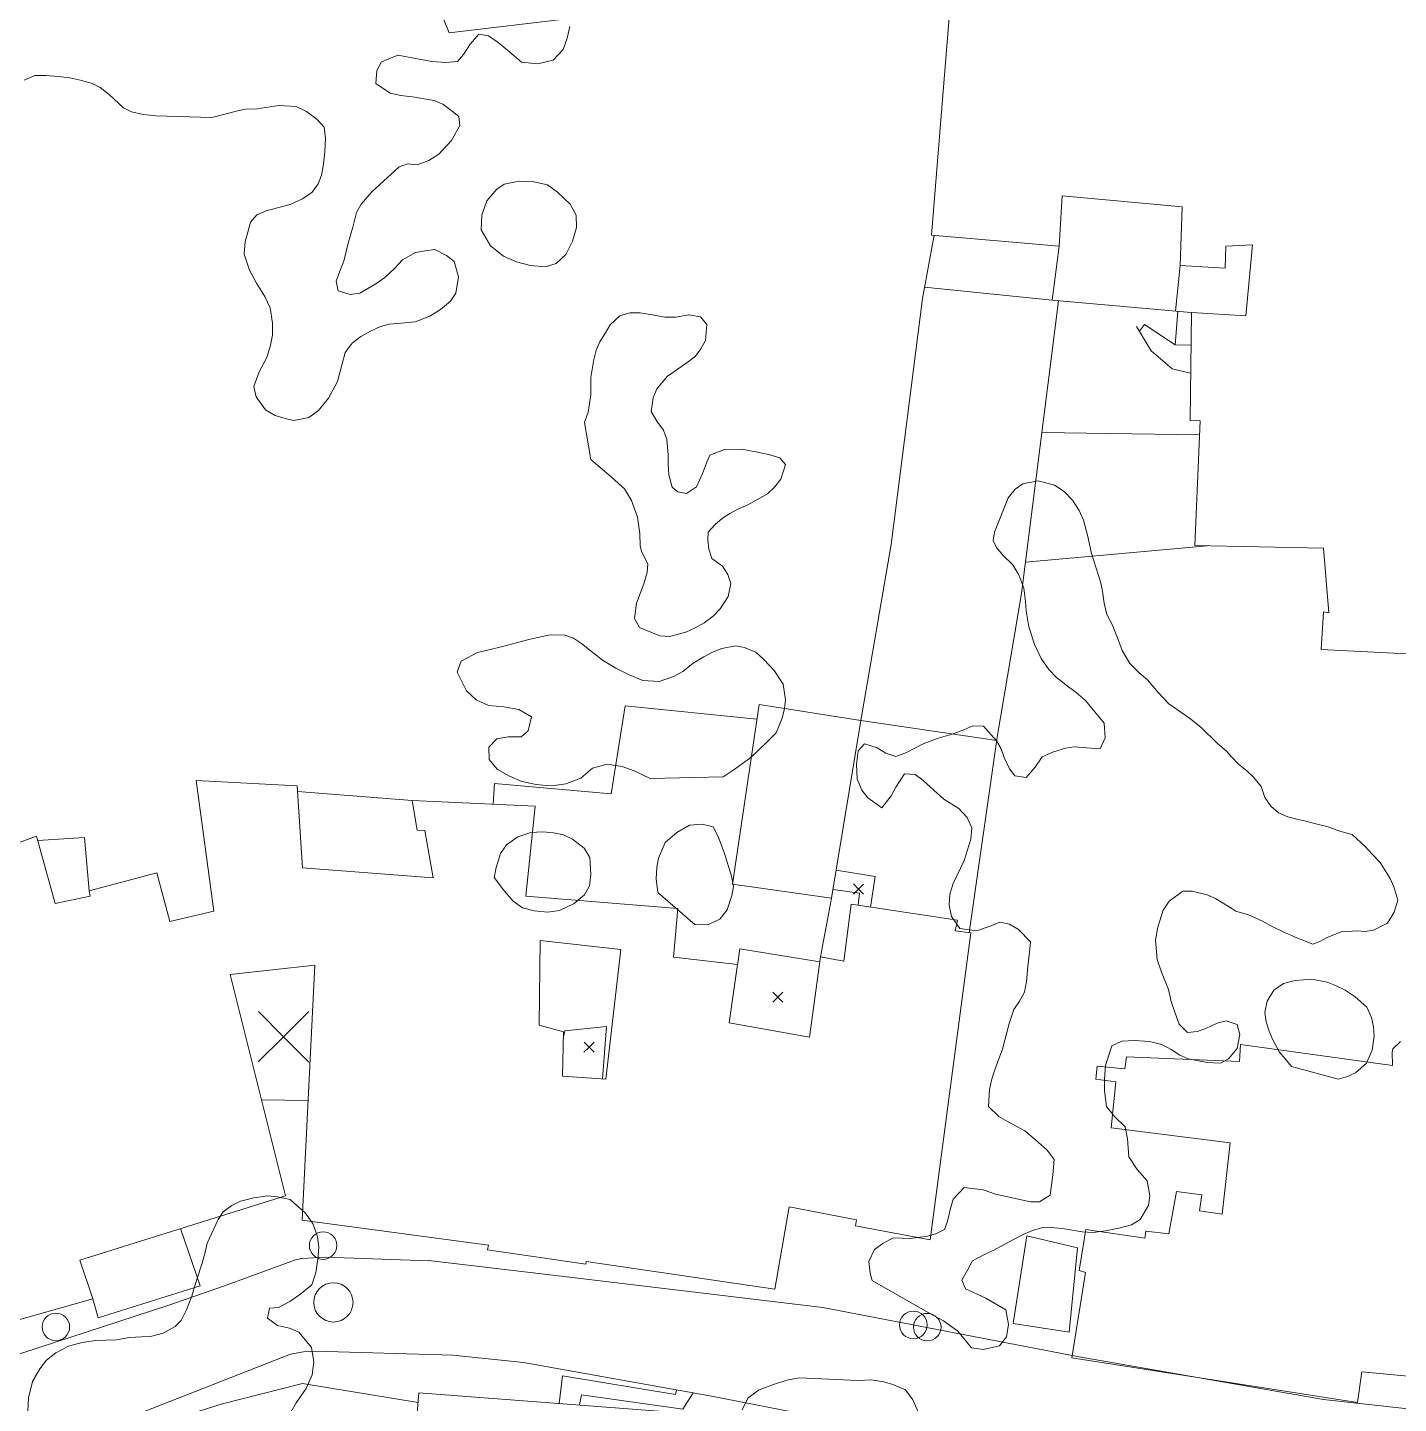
# Model space of a CAD drawing. Header units: metres. Extents: x 4652992 to 4879070, y 2074171 to 2309877.
# Drawn here: x 4654416.5 to 4654493.2, y 2308327.3 to 2308404.3 of the extents above; entities that cross this region are included whole.
import ezdxf

# ---------------------------------------------------------------- set-up
doc = ezdxf.new("R2010")
doc.units = ezdxf.units.M
doc.header["$MEASUREMENT"] = 0
doc.linetypes.add('DGN Style 2', pattern=[66.27138, 39.762828, -26.508552])
for name, color, linetype, lineweight in [('Level 18', 5, 'Continuous', 0), ('Level 30', 5, 'Continuous', 0), ('Level 35', 4, 'Continuous', 0), ('Level 37', 3, 'Continuous', 0), ('Level 38', 3, 'Continuous', 0), ('Level 39', 9, 'Continuous', 0), ('Level 40', 1, 'Continuous', 0), ('Level 45', 9, 'Continuous', 0), ('Level 54', 30, 'DGN Style 2', 0), ('Level 61', 4, 'Continuous', 0), ('Level 62', 4, 'Continuous', 0), ('Level 63', 3, 'Continuous', 0)]:
    doc.layers.add(name, color=color, linetype=linetype, lineweight=lineweight)

# ---------------------------------------------------------------- blocks, each defined once
blk = doc.blocks.new('POSTE_1')
at = {"layer": 'Level 61'}
blk.add_circle((-4.7e-05, -1.9e-05, -2.4e-05), 0.770001, dxfattribs=at)
blk = doc.blocks.new('AL_1')
at = {"layer": 'Level 45'}
blk.add_circle((2.1e-05, 1.3e-05, 3e-05), 1.100002, dxfattribs=at)
blk = doc.blocks.new('COTA_10')
at = {"layer": 'Level 39'}
for p, q in [((-1.408444, 1.419518, 3.9e-05), (1.3e-05, -4e-06, 3.9e-05)), ((1.419535, 1.408453, 3.9e-05), (1.3e-05, -4e-06, 3.9e-05)), ((1.3e-05, -4e-06, 3.9e-05), (-1.419509, -1.408461, 3.9e-05)), ((1.3e-05, -4e-06, 3.9e-05), (1.40847, -1.419526, 3.9e-05))]:
    blk.add_line(p, q, dxfattribs=at)
blk = doc.blocks.new('COTA_4')
at = {"layer": 'Level 63', "ltscale": 0.2}
for p, q in [((-1.408652, 1.419322, -6.5e-05), (-0.000195, -0.0002, -6.5e-05)), ((1.419327, 1.408257, -6.5e-05), (-0.000195, -0.0002, -6.5e-05)), ((-0.000195, -0.0002, -6.5e-05), (-1.419717, -1.408657, -6.5e-05)), ((-0.000195, -0.0002, -6.5e-05), (1.408262, -1.419722, -6.5e-05))]:
    blk.add_line(p, q, dxfattribs=at)
blk = doc.blocks.new('COTA_9')
at = {"layer": 'Level 63', "ltscale": 0.2}
for p, q in [((-0.00013, 0.00011, 0.000195), (-1.419652, -1.408347, 0.000195)), ((-1.408587, 1.419632, 0.000195), (-0.00013, 0.00011, 0.000195)), ((1.419392, 1.408567, 0.000195), (-0.00013, 0.00011, 0.000195)), ((-0.00013, 0.00011, 0.000195), (1.408327, -1.419412, 0.000195))]:
    blk.add_line(p, q, dxfattribs=at)
blk = doc.blocks.new('COTA_11')
at = {"layer": 'Level 63', "ltscale": 0.2}
for p, q in [((-1.408272, 1.419372, 0.00024), (0.000185, -0.00015, 0.00024)), ((1.419707, 1.408307, 0.00024), (0.000185, -0.00015, 0.00024)), ((0.000185, -0.00015, 0.00024), (-1.419337, -1.408607, 0.00024)), ((0.000185, -0.00015, 0.00024), (1.408642, -1.419672, 0.00024))]:
    blk.add_line(p, q, dxfattribs=at)

msp = doc.modelspace()

# ---------------------------------------------------------------- linework, layer by layer
at = {"layer": 'Level 18', "color": 30}
for points in [[(4654438.935502, 2308335.321502, 1338.295806), (4654445.561762, 2308334.543888, 1339.118796), (4654461.002048, 2308332.693297, 1340.315642), (4654475.330747, 2308329.931302, 1341.175642), (4654489.005995, 2308327.54099, 1341.915642), (4654496.771142, 2308326.700322, 1342.495642), (4654502.102105, 2308326.516146, 1342.955642), (4654503.891824, 2308326.850697, 1343.235642), (4654506.2825, 2308327.942988, 1343.755642), (4654507.317644, 2308328.903663, 1343.955642), (4654507.712504, 2308329.285796, 1344.135642), (4654508.235772, 2308330.261938, 1344.195642), (4654508.388737, 2308330.897329, 1344.315642), (4654508.434962, 2308331.400062, 1344.395642), (4654508.450368, 2308332.049121, 1344.435642), (4654508.405099, 2308332.850846, 1344.535642), (4654505.964445, 2308340.118457, 1346.116663), (4654502.177823, 2308347.855563, 1347.293845), (4654498.106123, 2308358.157361, 1348.349607), (4654496.64682, 2308364.276012, 1348.806929), (4654496.08148, 2308367.650608, 1349.353385)], [(4654438.955091, 2308335.319203, 1338.298239), (4654433.167275, 2308335.522995, 1337.625222), (4654431.837716, 2308335.432864, 1337.625222), (4654431.480622, 2308335.368995, 1337.605222), (4654427.524074, 2308333.916301, 1337.050047)], [(4654357.091501, 2308331.282649, 1339.535643), (4654368.989368, 2308330.634115, 1336.750198), (4654379.507981, 2308330.141821, 1334.805313), (4654390.231226, 2308329.045995, 1333.885313), (4654397.310661, 2308328.211099, 1333.945313), (4654403.003856, 2308327.560427, 1334.128292), (4654405.083304, 2308327.429654, 1334.208292), (4654407.66644, 2308327.751102, 1334.308292), (4654413.47936, 2308329.263672, 1335.068284), (4654424.339757, 2308332.815538, 1336.587514), (4654427.524074, 2308333.916301, 1337.050047)], [(4654466.116481, 2308325.523848, 1340.616035), (4654454.67101, 2308327.751926, 1339.956035), (4654444.240664, 2308329.617602, 1339.056035), (4654440.288147, 2308330.035222, 1338.586035), (4654432.585203, 2308330.257475, 1337.716035), (4654431.937198, 2308330.225944, 1337.676035), (4654431.209538, 2308330.080426, 1337.546035), (4654417.267125, 2308324.629242, 1335.196035)]]:
    msp.add_polyline3d(points, dxfattribs=at)
at = {"layer": 'Level 30', "color": 1}
for points in [[(4654494.410291, 2308369.235392, 1351.010011), (4654488.881781, 2308369.521794, 1351.080011), (4654489.010135, 2308371.629543, 1351.230011), (4654489.307571, 2308371.581445, 1351.260011), (4654489.000699, 2308375.20043, 1355.480011), (4654481.814373, 2308375.339809, 1354.700011), (4654482.106868, 2308382.322597, 1355.520011), (4654481.541437, 2308382.343132, 1355.540011), (4654481.616105, 2308388.378084, 1355.450011), (4654484.666351, 2308388.204645, 1355.120011), (4654485.044891, 2308392.17059, 1353.500011), (4654483.542295, 2308392.098336, 1351.990011), (4654483.505966, 2308390.857374, 1351.930011), (4654480.997457, 2308391.007628, 1351.940011), (4654481.094343, 2308394.293735, 1354.640011), (4654474.385025, 2308394.917074, 1354.560011), (4654474.215251, 2308392.101313, 1351.820011), (4654467.072879, 2308392.716919, 1350.000011), (4654468.572251, 2308411.119836, 1353.440011)], [(4654412.429731, 2308357.39345, 1338.480011), (4654416.99498, 2308359.083182, 1339.140011), (4654418.042669, 2308355.307076, 1339.390011), (4654419.991819, 2308355.717336, 1339.360011), (4654419.940072, 2308356.016035, 1338.760011), (4654423.723256, 2308357.024298, 1338.820011), (4654424.462593, 2308354.301222, 1342.450011), (4654426.918226, 2308354.883841, 1341.600011), (4654425.924377, 2308362.186545, 1341.230011), (4654431.584862, 2308361.886304, 1341.070011), (4654431.87086, 2308357.307764, 1341.350011), (4654439.185661, 2308356.749469, 1341.610011), (4654438.725102, 2308359.390006, 1338.620011), (4654438.301519, 2308359.417765, 1338.650011), (4654438.009783, 2308361.081563, 1338.660011), (4654444.905996, 2308360.752138, 1339.160011), (4654444.371765, 2308355.710186, 1339.320011), (4654452.886205, 2308355.029287, 1340.060011), (4654452.633569, 2308352.306949, 1340.030011), (4654456.221092, 2308351.887126, 1339.920011), (4654455.74771, 2308348.620705, 1341.870011), (4654460.253285, 2308347.827048, 1341.920011), (4654460.870917, 2308352.322526, 1341.840011), (4654462.161368, 2308352.079547, 1341.750011), (4654462.572057, 2308355.273748, 1341.100011), (4654468.521701, 2308354.367779, 1341.280011), (4654468.402206, 2308353.786639, 1341.380011), (4654469.28114, 2308353.662167, 1341.360011), (4654466.993868, 2308336.48113, 1341.740011), (4654462.829763, 2308337.264468, 1341.840011), (4654462.87315, 2308337.605169, 1341.840011), (4654459.103724, 2308338.335784, 1342.210011), (4654458.311708, 2308333.721826, 1342.100011), (4654447.755124, 2308335.279688, 1343.540011), (4654447.737499, 2308335.127913, 1343.520011), (4654442.232486, 2308335.923894, 1343.480011), (4654442.291083, 2308336.191381, 1343.520011), (4654431.854495, 2308337.58379, 1343.420011), (4654432.565621, 2308351.849265, 1341.270011), (4654427.834917, 2308351.329956, 1341.640011), (4654430.935773, 2308338.953081, 1341.630011), (4654419.4294, 2308335.355078, 1341.450011), (4654420.139217, 2308333.174809, 1338.230011), (4654411.287782, 2308330.676959, 1338.010011)], [(4654445.177724, 2308353.230618, 1339.480011), (4654449.683506, 2308352.738395, 1339.540011), (4654448.858701, 2308345.477402, 1339.700011), (4654446.430675, 2308345.636439, 1339.710011), (4654446.483858, 2308348.135023, 1339.620011), (4654445.113861, 2308348.49638, 1339.650011), (4654445.177724, 2308353.230618, 1339.480011)], [(4654498.688731, 2308328.383947, 1345.130011), (4654491.149046, 2308329.092573, 1346.430011), (4654490.92057, 2308327.383678, 1346.420011), (4654474.921506, 2308329.875167, 1343.120011), (4654475.698463, 2308334.650941, 1343.330011), (4654475.331716, 2308334.775152, 1343.270011), (4654475.703656, 2308337.054787, 1343.230011), (4654479.017421, 2308336.581597, 1343.370011), (4654479.073676, 2308336.970464, 1343.360011), (4654480.357212, 2308336.828651, 1343.340011), (4654480.780141, 2308339.197652, 1342.950011), (4654482.204782, 2308338.99501, 1343.100011), (4654482.061789, 2308338.115844, 1343.390011), (4654483.335426, 2308337.929886, 1343.490011), (4654483.787273, 2308341.911456, 1343.400011), (4654477.120223, 2308342.750613, 1342.500011), (4654477.38005, 2308345.323866, 1342.360011), (4654476.270538, 2308345.482642, 1342.180011), (4654476.338657, 2308346.200438, 1342.150011), (4654477.893875, 2308346.062536, 1342.330011), (4654477.987371, 2308346.72098, 1342.350011), (4654484.305432, 2308346.46475, 1345.980011), (4654484.365617, 2308347.423186, 1345.970011), (4654492.866716, 2308346.240399, 1350.000011), (4654492.847862, 2308346.984392, 1350.010011), (4654492.89076, 2308347.175685, 1350.020011), (4654493.321304, 2308347.577484, 1349.940011)], [(4654438.389827, 2308327.929421, 1343.330306), (4654456.933635, 2308326.514246, 1343.270306), (4654456.077275, 2308311.297152, 1343.280306), (4654448.916576, 2308311.699058, 1343.340306), (4654449.225242, 2308316.32652, 1343.460306), (4654444.393071, 2308316.704629, 1343.470306), (4654444.364597, 2308315.838453, 1343.370306), (4654437.432119, 2308316.431162, 1343.320306), (4654438.389827, 2308327.929421, 1343.330306)]]:
    msp.add_polyline3d(points, dxfattribs=at)
for points in [[(4654461.488091, 2308355.59786, 1341.490011), (4654455.933421, 2308356.398942, 1340.900011), (4654457.426663, 2308366.443077, 1340.950011), (4654463.117113, 2308365.550861, 1341.600011)], [(4654474.782594, 2308331.312782, 1343.197013), (4654471.648524, 2308331.808869, 1342.637013), (4654472.415878, 2308336.718274, 1342.487013), (4654475.246994, 2308336.046878, 1343.277013)]]:
    msp.add_3dface(points, dxfattribs=at)
at = {"layer": 'Level 35'}
for p, q in [((4654480.997457, 2308391.007629, 1351.850011), (4654480.734608, 2308388.46165, 1351.950011)), ((4654480.858107, 2308388.450761, 1350.330011), (4654480.715329, 2308386.548278, 1350.275011)), ((4654438.009782, 2308361.081562, 1338.660011), (4654431.604512, 2308361.571724, 1338.870011)), ((4654460.870918, 2308352.322526, 1341.840011), (4654461.488091, 2308355.59786, 1341.490011)), ((4654429.589748, 2308344.325659, 1341.09001), (4654432.188676, 2308344.287579, 1340.82001))]:
    msp.add_line(p, q, dxfattribs=at)
at = {"layer": 'Level 35', "extrusion": (0.0212982508897983, 0.0713229557883201, 0.997225862323402), "elevation": 265121.577256, "flags": 128}
msp.add_lwpolyline([(-3799366.990983, -3533741.241002), (-3799367.489071, -3533738.218233), (-3799375.32959, -3533739.830377)], dxfattribs=at)
at = {"layer": 'Level 35', "extrusion": (0.1895310426666542, 0.0554067574993521, 0.98031019330062), "elevation": 1011367.986338, "flags": 128}
msp.add_lwpolyline([(909629.353604, -5014164.287581), (909632.292731, -5014164.895288), (909632.861018, -5014162.278237)], dxfattribs=at)
at = {"layer": 'Level 35'}
msp.add_polyline3d([(4654481.574256, 2308384.995666, 1351.035011), (4654480.543126, 2308385.234766, 1350.975011), (4654479.363279, 2308386.239556, 1350.905011), (4654478.55185, 2308387.60386, 1350.750011)], dxfattribs=at)
at = {"layer": 'Level 37'}
for p, q in [((4654473.830003, 2308389.070441, 1348.240011), (4654466.683727, 2308389.791998, 1348.042565)), ((4654482.074112, 2308381.54059, 1348.514762), (4654473.249651, 2308381.665516, 1345.529126)), ((4654482.507375, 2308375.326368, 1347.775858), (4654472.328394, 2308374.412375, 1343.174761)), ((4654470.73012, 2308364.429579, 1341.457013), (4654463.117113, 2308365.550861, 1341.077013))]:
    msp.add_line(p, q, dxfattribs=at)
for points in [[(4654434.215507, 2308422.493249, 1344.555858), (4654433.552558, 2308422.307826, 1344.155858), (4654437.944645, 2308409.347802, 1345.275858), (4654440.077431, 2308404.033663, 1345.495858), (4654447.00372, 2308404.859286, 1345.851186)], [(4654463.117113, 2308365.550861, 1341.600011), (4654464.822015, 2308375.40546, 1343.000011), (4654466.568804, 2308389.164283, 1348.000011), (4654467.216954, 2308392.704501, 1348.240011)], [(4654474.1862, 2308389.039035, 1347.922565), (4654472.104495, 2308372.649598, 1342.602565), (4654470.756523, 2308364.61345, 1341.482565), (4654469.185944, 2308353.675648, 1339.962565)], [(4654442.545852, 2308360.86488, 1337.777013), (4654442.61328, 2308362.02, 1337.807013), (4654449.15879, 2308361.437474, 1337.867013), (4654449.926162, 2308366.365232, 1338.067013), (4654457.303842, 2308365.616932, 1338.955858)], [(4654438.344926, 2308327.390331, 1341.705477), (4654431.884416, 2308328.452764, 1341.525477), (4654427.327845, 2308327.281431, 1339.545477), (4654419.892929, 2308324.923293, 1337.365477), (4654411.074106, 2308321.587953, 1336.005477), (4654408.468633, 2308321.071795, 1335.745477), (4654402.350211, 2308320.371786, 1335.605477), (4654400.768866, 2308319.839592, 1335.865477), (4654399.492063, 2308318.994662, 1335.805477), (4654398.940171, 2308318.259271, 1335.745477), (4654398.417073, 2308317.161207, 1335.685477), (4654397.685367, 2308315.471859, 1335.585477), (4654397.277299, 2308313.837776, 1335.565477), (4654397.084663, 2308312.685011, 1335.625477), (4654397.078541, 2308311.601139, 1335.665477), (4654397.560903, 2308309.064778, 1335.705477), (4654402.168341, 2308295.327438, 1335.785477), (4654402.665164, 2308294.325314, 1335.735583)]]:
    msp.add_polyline3d(points, dxfattribs=at)
at = {"layer": 'Level 38'}
msp.add_polyline3d([(4654420.139217, 2308333.174809, 1336.972927), (4654420.448392, 2308332.116823, 1337.092927), (4654426.161653, 2308333.90344, 1337.502927), (4654425.050326, 2308337.112722, 1337.422927)], dxfattribs=at)
at = {"layer": 'Level 40', "color": 3}
for points in [[(4654446.832139, 2308404.390821, 1349.510038), (4654446.692782, 2308403.744601, 1349.430038), (4654446.458225, 2308403.102694, 1349.330038), (4654445.91407, 2308402.511061, 1349.190038), (4654445.050109, 2308402.293844, 1348.990038), (4654444.126678, 2308402.395229, 1348.730038), (4654443.465881, 2308402.971527, 1348.450038), (4654442.825758, 2308403.495101, 1348.250038), (4654442.281602, 2308403.86932, 1348.050038), (4654441.742296, 2308403.968842, 1347.870038), (4654441.266033, 2308403.39485, 1347.850038), (4654440.884972, 2308402.816545, 1347.790038), (4654440.547045, 2308402.438261, 1347.610038), (4654439.906667, 2308402.366281, 1347.590038), (4654439.117744, 2308402.422732, 1347.630038), (4654437.208861, 2308402.783676, 1347.810038), (4654436.296406, 2308402.415879, 1347.790038), (4654436.030454, 2308401.92558, 1347.770038), (4654435.985023, 2308401.194833, 1347.630038), (4654436.781604, 2308400.653815, 1347.450038), (4654437.378848, 2308400.525775, 1347.430038), (4654438.161135, 2308400.438551, 1347.290038), (4654438.685127, 2308400.342313, 1347.250038), (4654439.239747, 2308400.239508, 1347.250038), (4654439.740513, 2308400.035566, 1347.210038), (4654440.184107, 2308399.715101, 1347.210038), (4654440.633061, 2308399.345194, 1347.210038), (4654440.68666, 2308398.850777, 1347.150038), (4654440.218565, 2308398.017473, 1347.130038), (4654439.508764, 2308397.252085, 1347.010038), (4654438.949806, 2308396.888992, 1346.970038), (4654438.288244, 2308396.644481, 1346.790038), (4654437.754298, 2308396.694561, 1346.710038), (4654437.287733, 2308396.537025, 1346.530038), (4654435.750215, 2308395.128114, 1346.530038), (4654435.155524, 2308394.450731, 1346.530038), (4654434.908205, 2308393.972534, 1346.330038), (4654434.686409, 2308393.166915, 1345.990038), (4654434.426072, 2308392.256876, 1345.770038), (4654434.195088, 2308391.260057, 1345.470038), (4654433.961806, 2308390.698363, 1345.430038), (4654433.76247, 2308390.145489, 1345.230038), (4654433.867371, 2308389.591782, 1345.030038), (4654434.543227, 2308389.382498, 1344.850038), (4654435.091721, 2308389.474177, 1344.830038), (4654435.988096, 2308389.990298, 1344.790038), (4654436.482481, 2308390.351138, 1344.790038), (4654437.022042, 2308390.84717, 1344.810038), (4654437.478397, 2308391.328845, 1344.830038), (4654438.207084, 2308391.736038, 1344.890038), (4654438.740265, 2308391.831, 1344.970038), (4654439.285441, 2308391.907292, 1344.990038), (4654439.934752, 2308391.574919, 1345.270038), (4654440.359714, 2308391.242351, 1345.270038), (4654440.60729, 2308390.384398, 1345.270038), (4654440.45747, 2308389.466764, 1345.250038), (4654440.167526, 2308389.013802, 1345.190038), (4654439.603974, 2308388.555109, 1345.130038), (4654438.995756, 2308388.186479, 1345.010038), (4654438.188456, 2308387.860529, 1344.830038), (4654437.418931, 2308387.784041, 1344.630038), (4654436.735929, 2308387.737296, 1344.530038), (4654436.242055, 2308387.601713, 1344.430038), (4654435.68769, 2308387.33422, 1344.430038), (4654435.142004, 2308387.032671, 1344.430038), (4654434.662933, 2308386.668549, 1344.410038), (4654434.261198, 2308386.142969, 1344.270038), (4654433.829602, 2308384.513062, 1344.070038), (4654433.326284, 2308383.590724, 1344.030038), (4654432.777535, 2308382.903492, 1343.990038), (4654432.227255, 2308382.506343, 1343.990038), (4654431.394197, 2308382.33113, 1343.930038), (4654430.907427, 2308382.450372, 1343.890038), (4654430.352923, 2308382.615091, 1343.870038), (4654429.816139, 2308382.931257, 1343.870038), (4654429.278192, 2308383.666773, 1343.870038), (4654429.154591, 2308384.236389, 1344.010038), (4654429.462281, 2308385.07112, 1344.310038), (4654429.885508, 2308385.86571, 1344.350038), (4654430.097976, 2308386.549986, 1344.350038), (4654430.192036, 2308387.11979, 1344.370038), (4654430.198435, 2308387.785885, 1344.410038), (4654430.062467, 2308388.65306, 1344.310038), (4654429.778781, 2308389.272309, 1344.190038), (4654429.306745, 2308390.024825, 1344.110038), (4654428.920549, 2308390.743529, 1344.110038), (4654428.621238, 2308391.645508, 1344.150038), (4654428.670363, 2308392.364588, 1344.230038), (4654428.81405, 2308392.877252, 1344.230038), (4654428.967508, 2308393.434401, 1344.270038), (4654429.320907, 2308393.84029, 1344.350038), (4654429.852886, 2308394.068428, 1344.430038), (4654431.192466, 2308394.43493, 1344.730038), (4654431.884143, 2308394.753218, 1344.890038), (4654432.415735, 2308395.121139, 1345.010038), (4654432.749206, 2308395.577841, 1345.070038), (4654432.934184, 2308396.066184, 1345.150038), (4654433.052864, 2308396.67731, 1345.190038), (4654433.131688, 2308397.390062, 1345.210038), (4654433.16922, 2308398.127134, 1345.230038), (4654433.091602, 2308398.764564, 1345.270038), (4654432.702923, 2308399.188873, 1345.270038), (4654432.09984, 2308399.627822, 1345.270038), (4654431.526844, 2308399.92066, 1345.250038), (4654430.558769, 2308399.971712, 1345.170038), (4654429.335773, 2308399.782158, 1344.970038), (4654428.694383, 2308399.7636, 1344.890038), (4654428.17361, 2308399.657253, 1344.790038), (4654427.690871, 2308399.511757, 1344.690038), (4654426.804331, 2308399.297079, 1344.590038), (4654423.669418, 2308399.390733, 1344.250038), (4654422.970065, 2308399.462138, 1344.090038), (4654422.301846, 2308399.60452, 1343.850038), (4654421.870829, 2308399.836061, 1343.730038), (4654421.082266, 2308400.562888, 1343.710038), (4654420.565022, 2308400.968024, 1343.690038), (4654420.104306, 2308401.205892, 1343.390038), (4654419.531696, 2308401.358947, 1343.150038), (4654418.851885, 2308401.519322, 1342.950038), (4654418.200337, 2308401.596062, 1342.850038), (4654417.542276, 2308401.643147, 1342.770038), (4654416.907399, 2308401.654246, 1342.710038), (4654416.306253, 2308401.394279, 1342.550038)], [(4654441.879823, 2308393.011991, 1346.32834), (4654441.919358, 2308393.823728, 1346.22834), (4654442.190556, 2308394.632498, 1346.16834), (4654442.752852, 2308395.286358, 1346.08834), (4654443.171271, 2308395.568547, 1346.06834), (4654443.997368, 2308395.732869, 1346.04834), (4654444.82549, 2308395.695587, 1346.04834), (4654445.594706, 2308395.53159, 1346.04834), (4654446.154096, 2308395.118306, 1346.08834), (4654446.856921, 2308394.44232, 1346.14834), (4654447.201466, 2308393.827244, 1346.16834), (4654447.206044, 2308393.145375, 1346.16834), (4654446.988998, 2308392.371484, 1346.18834), (4654446.609233, 2308391.632284, 1346.18834), (4654446.064724, 2308391.129381, 1346.18834), (4654445.467032, 2308390.947312, 1346.20834), (4654444.630633, 2308391.017309, 1346.20834), (4654443.85314, 2308391.21402, 1346.22834), (4654443.134554, 2308391.537446, 1346.22834), (4654442.394131, 2308392.113124, 1346.20834), (4654441.879823, 2308393.011991, 1346.32834)], [(4654447.650614, 2308382.23369, 1343.62834), (4654447.854893, 2308382.809131, 1343.80834), (4654448.004228, 2308383.767682, 1343.94834), (4654448.02043, 2308384.754616, 1344.08834), (4654448.179539, 2308385.757507, 1344.22834), (4654448.308358, 2308386.271662, 1344.26834), (4654448.519417, 2308386.737334, 1344.36834), (4654448.832263, 2308387.243203, 1344.48834), (4654449.102492, 2308387.696259, 1344.50834), (4654449.628951, 2308388.187537, 1344.58834), (4654450.1938, 2308388.361132, 1344.90834), (4654450.781982, 2308388.35953, 1345.12834), (4654451.560972, 2308388.239874, 1345.36834), (4654452.155934, 2308388.128503, 1345.68834), (4654452.744116, 2308388.126901, 1345.74834), (4654453.501269, 2308388.259497, 1345.82834), (4654454.155402, 2308388.135511, 1345.80834), (4654454.494664, 2308387.707259, 1345.62834), (4654454.424047, 2308386.824775, 1345.52834), (4654454.165352, 2308386.353785, 1345.50834), (4654453.872053, 2308385.936597, 1345.40834), (4654453.407759, 2308385.586814, 1345.30834), (4654452.712066, 2308385.100668, 1344.96834), (4654452.293646, 2308384.81848, 1344.86834), (4654451.703526, 2308384.108653, 1344.68834), (4654451.500744, 2308383.610267, 1344.54834), (4654451.393762, 2308382.84386, 1344.18834), (4654451.70696, 2308382.297366, 1343.92834), (4654452.077568, 2308381.800532, 1343.88834), (4654452.272425, 2308381.279269, 1343.62834), (4654452.333181, 2308380.430676, 1343.36834), (4654452.337495, 2308379.888137, 1343.36834), (4654452.376414, 2308379.291796, 1343.36834), (4654452.568277, 2308378.616423, 1343.56834), (4654452.880948, 2308378.348589, 1343.86834), (4654453.372362, 2308378.259294, 1344.08834), (4654453.931927, 2308378.619714, 1344.30834), (4654454.252522, 2308379.371529, 1344.34834), (4654454.499418, 2308379.999783, 1344.48834), (4654454.679395, 2308380.394707, 1344.74834), (4654455.493693, 2308380.716293, 1345.18834), (4654456.456445, 2308380.727682, 1345.36834), (4654457.335725, 2308380.571169, 1345.30834), (4654457.957015, 2308380.438709, 1345.30834), (4654458.580066, 2308380.243976, 1345.16834), (4654458.902774, 2308379.881153, 1344.92834), (4654458.64311, 2308379.054448, 1344.70834), (4654458.280868, 2308378.605534, 1344.66834), (4654457.890536, 2308378.239983, 1344.50834), (4654457.340744, 2308377.923904, 1344.38834), (4654456.79421, 2308377.622604, 1344.22834), (4654456.278758, 2308377.392053, 1343.78834), (4654455.786375, 2308377.125633, 1343.36834), (4654455.374471, 2308376.873005, 1343.10834), (4654454.969347, 2308376.510607, 1342.94834), (4654454.580777, 2308376.082781, 1342.94834), (4654454.563519, 2308375.653166, 1342.18834), (4654454.618727, 2308375.130726, 1341.78834), (4654454.783999, 2308374.615771, 1341.54834), (4654455.387767, 2308374.193026, 1341.38834), (4654455.684412, 2308373.711961, 1341.38834), (4654455.852942, 2308373.211785, 1341.36834), (4654455.693305, 2308372.487553, 1341.34834), (4654455.246092, 2308371.793683, 1341.28834), (4654454.86078, 2308371.380637, 1341.06834), (4654454.363642, 2308371.022383, 1340.96834), (4654453.817108, 2308370.721083, 1340.84834), (4654453.331241, 2308370.484224, 1340.70834), (4654452.411634, 2308370.24699, 1340.54834), (4654451.877603, 2308370.283471, 1340.54834), (4654450.72827, 2308370.760631, 1340.60834), (4654450.464468, 2308371.250169, 1340.74834), (4654450.561413, 2308372.111565, 1340.90834), (4654450.971732, 2308373.200172, 1341.04834), (4654451.170992, 2308373.823107, 1341.10834), (4654451.204539, 2308374.326624, 1341.28834), (4654450.86651, 2308374.97126, 1341.52834), (4654450.772208, 2308375.316337, 1342.06834), (4654450.756094, 2308376.01614, 1342.26834), (4654450.63115, 2308376.924843, 1342.26834), (4654450.281058, 2308377.866073, 1342.32834), (4654449.898651, 2308378.52017, 1342.42834), (4654449.174518, 2308379.16975, 1342.60834), (4654448.782866, 2308379.500848, 1342.72834), (4654448.406006, 2308379.828791, 1342.80834), (4654448.014354, 2308380.159889, 1342.96834), (4654447.650614, 2308382.23369, 1343.62834)], [(4654463.758596, 2308334.201461, 1344.070038), (4654463.650255, 2308334.628503, 1343.830038), (4654463.576123, 2308335.281329, 1343.810038), (4654463.893608, 2308335.944034, 1343.850038), (4654464.357222, 2308336.280418, 1343.850038), (4654464.924991, 2308336.594636, 1343.850038), (4654465.883501, 2308336.561548, 1343.850038), (4654466.848252, 2308336.698047, 1343.910038), (4654467.36187, 2308336.837336, 1343.910038), (4654467.802576, 2308337.069832, 1343.970038), (4654467.966817, 2308337.532085, 1343.610038), (4654468.138782, 2308338.241298, 1343.390038), (4654468.286355, 2308338.76925, 1343.130038), (4654468.896363, 2308339.416309, 1343.030038), (4654469.972423, 2308339.280513, 1342.990038), (4654470.652111, 2308339.042625, 1343.010038), (4654472.612896, 2308338.609766, 1343.030038), (4654473.126818, 2308338.60915, 1343.030038), (4654473.722557, 2308338.979565, 1343.050038), (4654473.867122, 2308340.129668, 1343.090038), (4654473.931355, 2308340.986113, 1343.170038), (4654473.546853, 2308341.503006, 1342.930038), (4654472.86804, 2308342.098077, 1342.730038), (4654472.291897, 2308342.593606, 1342.670038), (4654471.372048, 2308343.084599, 1342.670038), (4654470.845909, 2308343.383033, 1342.630038), (4654470.267978, 2308343.941094, 1342.610038), (4654470.322088, 2308344.89292, 1342.490038), (4654470.439903, 2308345.427206, 1342.490038), (4654470.574385, 2308345.895792, 1342.610038), (4654470.794566, 2308346.470442, 1342.650038), (4654471.040927, 2308347.163821, 1342.650038), (4654471.417888, 2308348.590755, 1342.770038), (4654471.683885, 2308349.373182, 1342.810038), (4654472.003464, 2308349.83345, 1342.790038), (4654472.273343, 2308350.350908, 1342.790038), (4654472.389369, 2308350.947725, 1342.690038), (4654472.465209, 2308351.786162, 1342.670038), (4654472.564262, 2308352.588583, 1342.610038), (4654472.610953, 2308353.153543, 1342.510038), (4654471.940168, 2308353.855669, 1342.490038), (4654471.443788, 2308354.147769, 1342.490038), (4654470.893257, 2308354.264941, 1342.430038), (4654470.411186, 2308354.056786, 1342.410038), (4654469.587198, 2308353.781564, 1342.410038), (4654468.666475, 2308353.915374, 1342.410038), (4654468.189121, 2308354.576331, 1342.350038), (4654468.067079, 2308355.223817, 1342.290038), (4654468.105436, 2308355.821627, 1342.290038), (4654468.284251, 2308356.420618, 1342.290038), (4654468.897796, 2308357.719511, 1342.270038), (4654469.270306, 2308358.914326, 1342.310038), (4654469.330088, 2308359.538651, 1342.310038), (4654469.069376, 2308360.122424, 1342.290038), (4654468.603933, 2308360.625469, 1342.270038), (4654467.768298, 2308361.145152, 1342.230038), (4654467.221914, 2308361.634348, 1342.070038), (4654466.584466, 2308362.205076, 1342.070038), (4654466.15742, 2308362.529033, 1342.010038), (4654465.557495, 2308362.563491, 1341.970038), (4654465.083188, 2308361.825399, 1341.990038), (4654464.819854, 2308361.337623, 1342.050038), (4654464.295849, 2308360.656723, 1342.090038), (4654463.517943, 2308361.22627, 1342.010038), (4654463.176595, 2308361.65629, 1342.010038), (4654462.907549, 2308362.272912, 1342.010038), (4654462.872689, 2308363.103834, 1341.970038), (4654462.973531, 2308363.843722, 1341.970038), (4654463.327929, 2308364.249966, 1341.970038), (4654464.040648, 2308364.020586, 1341.970038), (4654464.518877, 2308363.716811, 1341.990038), (4654465.071197, 2308363.537108, 1342.010038), (4654465.682119, 2308363.764451, 1342.030038), (4654466.611441, 2308364.234785, 1342.030038), (4654467.448519, 2308364.569373, 1342.030038), (4654468.229658, 2308364.791564, 1342.030038), (4654468.888491, 2308365.024249, 1342.030038), (4654469.388713, 2308365.244078, 1342.050038), (4654469.991911, 2308365.224461, 1342.110038), (4654470.717456, 2308364.417453, 1342.250038), (4654470.97459, 2308363.958744, 1342.290038), (4654471.14751, 2308363.471345, 1342.370038), (4654471.431434, 2308362.851556, 1342.530038), (4654471.731417, 2308362.445878, 1342.710038), (4654472.366162, 2308362.357396, 1342.430038), (4654472.882138, 2308362.931241, 1342.150038), (4654473.275808, 2308363.51558, 1342.350038), (4654473.899821, 2308363.802288, 1342.390038), (4654474.581867, 2308363.998957, 1342.550038), (4654475.052636, 2308364.085215, 1342.710038), (4654476.001328, 2308364.007603, 1343.250038), (4654476.520312, 2308363.959296, 1343.310038), (4654476.798221, 2308364.58381, 1343.570038), (4654476.745209, 2308365.403058, 1343.710038), (4654475.684862, 2308366.669767, 1343.950038), (4654475.161691, 2308367.122947, 1344.110038), (4654474.584064, 2308367.541104, 1344.330038), (4654474.069227, 2308367.961434, 1344.550038), (4654473.638604, 2308368.410455, 1344.790038), (4654473.210948, 2308369.014221, 1344.990038), (4654472.84905, 2308369.774908, 1345.410038), (4654472.527908, 2308370.791063, 1345.810038), (4654472.36568, 2308371.680168, 1345.970038), (4654472.328157, 2308372.216439, 1345.990038), (4654472.24063, 2308372.949806, 1345.990038), (4654471.953128, 2308373.694658, 1345.990038), (4654471.626355, 2308374.261416, 1345.990038), (4654471.074909, 2308374.798302, 1346.030038), (4654470.703803, 2308375.234655, 1346.350038), (4654470.526126, 2308375.62984, 1347.110038), (4654470.597819, 2308376.096253, 1347.430038), (4654471.363694, 2308378.015311, 1347.470038), (4654471.764214, 2308378.489427, 1347.710038), (4654472.188251, 2308378.787622, 1347.750038), (4654473.05212, 2308378.96113, 1347.850038), (4654473.964814, 2308378.720264, 1347.850038), (4654474.496015, 2308378.37414, 1347.890038), (4654474.96473, 2308377.885937, 1347.890038), (4654475.336141, 2308377.309679, 1347.870038), (4654475.573639, 2308376.761922, 1347.830038), (4654475.82187, 2308375.838974, 1347.670038), (4654476.018917, 2308374.895844, 1347.570038), (4654476.543043, 2308373.246052, 1347.190038), (4654476.64484, 2308372.789328, 1347.010038), (4654476.730578, 2308372.118494, 1346.610038), (4654476.885651, 2308371.479515, 1346.410038), (4654477.182666, 2308370.919091, 1346.390038), (4654477.485047, 2308370.171072, 1346.210038), (4654477.749335, 2308369.462235, 1345.890038), (4654478.180568, 2308368.733405, 1345.870038), (4654478.690649, 2308368.22086, 1345.850038), (4654479.164121, 2308367.824871, 1345.810038), (4654479.753964, 2308367.108897, 1345.810038), (4654480.348563, 2308366.485137, 1345.870038), (4654481.510362, 2308365.678506, 1345.930038), (4654482.149294, 2308365.185151, 1346.030038), (4654483.093271, 2308364.238427, 1346.290038), (4654483.555136, 2308363.860446, 1346.490038), (4654483.86821, 2308363.514133, 1346.770038), (4654484.245861, 2308363.107462, 1346.970038), (4654484.725878, 2308362.741156, 1346.610038), (4654485.098469, 2308362.382176, 1346.610038), (4654485.512729, 2308361.858949, 1346.690038), (4654485.733864, 2308361.236986, 1346.830038), (4654486.062121, 2308360.747602, 1347.090038), (4654486.494228, 2308360.375955, 1347.150038), (4654487.006972, 2308360.158061, 1347.290038), (4654487.509593, 2308360.035548, 1347.510038), (4654488.027093, 2308359.909869, 1347.850038), (4654488.571079, 2308359.763014, 1348.370038), (4654489.26713, 2308359.599333, 1348.690038), (4654489.973303, 2308359.340271, 1348.630038), (4654490.621444, 2308359.171249, 1348.570038), (4654491.331804, 2308358.507313, 1348.950038), (4654491.732669, 2308358.064626, 1349.090038), (4654492.174899, 2308357.597598, 1349.130038), (4654492.468336, 2308357.162237, 1349.150038), (4654492.743622, 2308356.715203, 1349.270038), (4654492.949573, 2308356.236311, 1349.310038), (4654493.159406, 2308355.492452, 1349.210038), (4654492.964228, 2308354.819254, 1349.170038), (4654492.593771, 2308354.1989, 1348.750038), (4654491.806392, 2308353.807121, 1348.310038), (4654491.338896, 2308353.735705, 1347.970038), (4654490.912459, 2308353.779851, 1347.650038), (4654489.997103, 2308353.726066, 1347.510038), (4654489.211207, 2308353.41166, 1347.110038), (4654488.80026, 2308353.172831, 1346.810038), (4654488.412221, 2308353.037889, 1346.510038), (4654487.522435, 2308353.382644, 1346.210038), (4654486.754956, 2308353.716905, 1346.010038), (4654486.136269, 2308354.019499, 1345.730038), (4654485.595251, 2308354.321099, 1345.610038), (4654484.816165, 2308354.673369, 1345.610038), (4654484.096901, 2308354.873066, 1345.170038), (4654483.403514, 2308355.331398, 1344.730038), (4654482.963377, 2308355.59599, 1344.590038), (4654482.506878, 2308355.786375, 1344.450038), (4654481.665308, 2308355.996566, 1344.110038), (4654481.136506, 2308356.000349, 1343.730038), (4654480.375917, 2308355.44749, 1343.510038), (4654480.028369, 2308354.931024, 1343.490038), (4654479.741252, 2308353.982177, 1343.490038), (4654479.610652, 2308353.248622, 1343.470038), (4654479.700577, 2308352.172913, 1343.510038), (4654479.935107, 2308351.47041, 1343.650038), (4654480.328857, 2308350.500953, 1343.690038), (4654480.477385, 2308349.832292, 1343.790038), (4654480.703581, 2308349.162639, 1343.870038), (4654480.927989, 2308348.555517, 1343.890038), (4654481.399977, 2308348.082155, 1344.030038), (4654481.94187, 2308348.137737, 1344.090038), (4654482.417395, 2308348.316209, 1344.190038), (4654483.05956, 2308348.614593, 1344.390038), (4654483.555026, 2308348.742207, 1344.550038), (4654484.178469, 2308348.531828, 1344.650038), (4654484.320147, 2308347.97339, 1344.730038), (4654484.179729, 2308347.195311, 1344.750038), (4654483.693511, 2308346.615132, 1344.770038), (4654483.249533, 2308346.367795, 1344.770038), (4654482.49427, 2308346.404239, 1344.690038), (4654481.434573, 2308346.614241, 1344.610038), (4654480.966467, 2308346.822634, 1344.550038), (4654480.491511, 2308347.14125, 1344.490038), (4654479.958826, 2308347.410001, 1344.450038), (4654479.280927, 2308347.585357, 1344.410038), (4654478.436389, 2308347.640801, 1344.390038), (4654477.727553, 2308347.605212, 1344.370038), (4654477.172875, 2308347.35036, 1344.330038), (4654476.805121, 2308346.247759, 1344.330038), (4654476.760524, 2308345.480362, 1344.330038), (4654476.756987, 2308344.828528, 1344.330038), (4654476.874577, 2308343.948923, 1344.410038), (4654477.31205, 2308343.38968, 1344.550038), (4654477.916467, 2308342.810443, 1344.570038), (4654478.050116, 2308342.144949, 1344.550038), (4654478.108494, 2308341.138107, 1344.630038), (4654478.587637, 2308340.414617, 1344.690038), (4654479.134326, 2308339.785516, 1344.670038), (4654479.294765, 2308338.958943, 1344.670038), (4654479.221588, 2308338.415157, 1344.670038), (4654478.752343, 2308337.629375, 1344.690038), (4654478.265516, 2308337.329006, 1344.690038), (4654477.553712, 2308337.138671, 1344.670038), (4654476.818694, 2308336.984352, 1344.630038), (4654476.096767, 2308336.889398, 1344.590038), (4654475.496842, 2308336.923856, 1344.510038), (4654474.404113, 2308337.125351, 1344.290038), (4654473.75955, 2308337.169309, 1344.210038), (4654473.227476, 2308337.15825, 1344.170038), (4654472.725465, 2308337.000953, 1344.150038), (4654472.195484, 2308336.787458, 1344.110038), (4654471.667291, 2308336.511431, 1344.090038), (4654470.516875, 2308335.886163, 1343.970038), (4654470.031531, 2308335.663167, 1343.910038), (4654469.361397, 2308335.308586, 1343.830038), (4654469.091518, 2308334.791127, 1343.830038), (4654468.76391, 2308334.223804, 1343.810038), (4654468.969861, 2308333.744913, 1343.890038), (4654470.116171, 2308333.221259, 1343.950038), (4654471.233027, 2308332.564034, 1343.970038), (4654471.381859, 2308331.755468, 1343.990038), (4654471.275956, 2308331.06327, 1343.990038), (4654470.883771, 2308330.556305, 1343.990038), (4654469.965446, 2308330.347773, 1343.990038), (4654469.315822, 2308330.439422, 1343.990038), (4654468.542062, 2308331.380994, 1343.990038), (4654467.749276, 2308331.953708, 1343.990038), (4654466.983281, 2308332.365343, 1343.990038), (4654463.758596, 2308334.201461, 1344.070038)], [(4654451.338485, 2308362.295772, 1340.130038), (4654450.438577, 2308362.735908, 1340.130038), (4654449.773769, 2308362.970629, 1340.050038), (4654448.930714, 2308363.103446, 1339.830038), (4654448.104938, 2308362.890755, 1339.690038), (4654447.451776, 2308362.33057, 1339.650038), (4654446.61797, 2308362.010823, 1339.630038), (4654446.084412, 2308361.922392, 1339.610038), (4654445.507699, 2308361.920834, 1339.570038), (4654444.958957, 2308361.975474, 1339.550038), (4654444.152206, 2308362.13164, 1339.550038), (4654443.455851, 2308362.435226, 1339.550038), (4654442.764252, 2308362.831026, 1339.530038), (4654442.320233, 2308363.360587, 1339.530038), (4654442.300557, 2308364.048437, 1339.530038), (4654442.748987, 2308364.527893, 1339.570038), (4654443.378366, 2308364.627007, 1339.630038), (4654444.110416, 2308364.626579, 1339.750038), (4654444.499634, 2308364.978798, 1339.970038), (4654444.687962, 2308365.762218, 1340.050038), (4654443.981484, 2308366.161185, 1339.910038), (4654443.141702, 2308366.308844, 1339.790038), (4654442.28883, 2308366.397138, 1339.670038), (4654441.595747, 2308366.715565, 1339.590038), (4654441.049363, 2308367.204761, 1339.570038), (4654440.53479, 2308368.262085, 1339.530038), (4654440.761516, 2308368.866416, 1339.630038), (4654441.679231, 2308369.354758, 1339.750038), (4654442.156545, 2308369.470698, 1339.850038), (4654443.225146, 2308369.724934, 1340.410038), (4654444.534782, 2308370.083248, 1340.430038), (4654445.221889, 2308370.232226, 1340.470038), (4654445.743841, 2308370.338666, 1340.730038), (4654446.550287, 2308370.322404, 1340.790038), (4654447.04309, 2308370.155368, 1340.810038), (4654447.49156, 2308369.857927, 1340.870038), (4654448.656936, 2308368.926233, 1341.030038), (4654449.413113, 2308368.470074, 1341.050038), (4654450.12941, 2308368.115631, 1341.070038), (4654450.92992, 2308367.789877, 1341.270038), (4654451.837247, 2308367.736607, 1341.550038), (4654452.631477, 2308368.018163, 1341.770038), (4654453.159669, 2308368.294191, 1341.850038), (4654453.745285, 2308368.759987, 1341.950038), (4654454.337751, 2308369.115562, 1342.050038), (4654454.829639, 2308369.36824, 1342.130038), (4654455.344741, 2308369.584902, 1342.210038), (4654456.109517, 2308369.732887, 1342.470038), (4654456.618683, 2308369.640057, 1342.750038), (4654457.243915, 2308369.367146, 1342.750038), (4654457.684356, 2308368.96265, 1342.870038), (4654458.264076, 2308368.342056, 1342.970038), (4654458.766433, 2308367.582551, 1342.990038), (4654458.902175, 2308366.71462, 1342.990038), (4654458.853695, 2308366.212191, 1342.970038), (4654458.721001, 2308365.681073, 1342.930038), (4654458.382397, 2308364.851948, 1342.790038), (4654457.986634, 2308364.470047, 1342.650038), (4654457.27426, 2308363.782624, 1342.470038), (4654456.881769, 2308363.415564, 1342.330038), (4654456.030421, 2308362.804333, 1342.150038), (4654455.409986, 2308362.39256, 1341.910038), (4654451.338485, 2308362.295772, 1340.130038)], [(4654451.757214, 2308355.929389, 1340.070038), (4654451.676232, 2308356.692438, 1339.870038), (4654451.709528, 2308357.337938, 1339.850038), (4654451.791039, 2308357.848875, 1339.830038), (4654452.16922, 2308358.716189, 1339.810038), (4654452.822381, 2308359.276375, 1339.810038), (4654453.535365, 2308359.683987, 1339.810038), (4654454.235867, 2308359.752426, 1339.910038), (4654454.857522, 2308359.604578, 1340.010038), (4654455.14293, 2308359.062162, 1340.230038), (4654455.492043, 2308358.102206, 1340.430038), (4654455.88313, 2308356.838098, 1340.490038), (4654455.988504, 2308356.25631, 1340.490038), (4654455.910265, 2308355.760215, 1340.490038), (4654455.637723, 2308354.948106, 1340.490038), (4654455.227385, 2308354.429466, 1340.490038), (4654454.534038, 2308354.110901, 1340.490038), (4654453.838292, 2308354.134677, 1340.490038), (4654451.757214, 2308355.929389, 1340.070038)], [(4654442.608931, 2308356.757736, 1341.670038), (4654442.718411, 2308357.32487, 1341.530038), (4654442.951377, 2308358.09879, 1341.450038), (4654443.295653, 2308358.600414, 1341.370038), (4654443.937513, 2308359.038702, 1341.310038), (4654444.659135, 2308359.273561, 1341.270038), (4654445.323334, 2308359.31865, 1341.230038), (4654445.916714, 2308359.25451, 1341.210038), (4654446.485397, 2308359.149012, 1341.150038), (4654446.991595, 2308358.901436, 1341.130038), (4654447.645407, 2308358.404913, 1341.130038), (4654447.948967, 2308357.874172, 1341.130038), (4654448.020436, 2308356.926694, 1341.170038), (4654447.942502, 2308356.290694, 1341.170038), (4654447.661016, 2308355.791244, 1341.170038), (4654447.087007, 2308355.307439, 1341.190038), (4654446.25499, 2308354.925161, 1341.190038), (4654445.607459, 2308354.814373, 1341.190038), (4654444.847135, 2308354.898507, 1341.190038), (4654444.184115, 2308355.070696, 1341.170038), (4654443.67434, 2308355.443336, 1341.150038), (4654443.174077, 2308356.000404, 1341.110038), (4654442.608931, 2308356.757736, 1341.670038)], [(4654487.216338, 2308346.177438, 1347.610038), (4654486.879695, 2308346.602651, 1347.450038), (4654486.521773, 2308347.001645, 1347.390038), (4654486.159155, 2308347.724478, 1347.250038), (4654485.964813, 2308348.165535, 1347.010038), (4654485.801593, 2308348.676837, 1346.790038), (4654485.718523, 2308349.201832, 1346.770038), (4654485.862871, 2308349.847549, 1346.790038), (4654486.231266, 2308350.460969, 1346.890038), (4654486.774499, 2308350.821964, 1346.990038), (4654487.417386, 2308351.008021, 1347.110038), (4654488.356223, 2308351.069618, 1347.210038), (4654489.213135, 2308350.902671, 1347.390038), (4654489.679138, 2308350.711283, 1347.510038), (4654490.223606, 2308350.457079, 1347.630038), (4654490.785982, 2308350.076079, 1347.810038), (4654491.430013, 2308349.508598, 1347.790038), (4654491.686416, 2308348.93135, 1347.710038), (4654491.798922, 2308348.400091, 1347.710038), (4654491.852556, 2308347.881359, 1347.710038), (4654491.740834, 2308347.105714, 1347.610038), (4654491.423064, 2308346.373909, 1347.610038), (4654490.807747, 2308345.828397, 1347.630038), (4654490.344754, 2308345.619438, 1347.630038), (4654489.836013, 2308345.481706, 1347.630038), (4654487.216338, 2308346.177438, 1347.610038)], [(4654416.500246, 2308326.543592, 1341.320038), (4654416.550951, 2308327.644524, 1341.320038), (4654416.777502, 2308328.553691, 1341.400038), (4654417.179898, 2308329.271093, 1341.520038), (4654417.56114, 2308329.745945, 1341.600038), (4654418.084319, 2308330.159759, 1341.760038), (4654418.785442, 2308330.535766, 1341.920038), (4654419.543781, 2308330.745214, 1342.160038), (4654420.312723, 2308330.859766, 1342.400038), (4654421.467213, 2308330.892403, 1342.840038), (4654422.206497, 2308331.013257, 1343.040038), (4654422.867413, 2308331.058119, 1343.280038), (4654423.367338, 2308331.075425, 1343.520038), (4654424.089668, 2308331.261643, 1343.880038), (4654424.761134, 2308331.643951, 1344.280038), (4654425.080962, 2308331.977447, 1344.480038), (4654425.392286, 2308332.559796, 1345.080038), (4654425.479106, 2308332.819276, 1345.600038), (4654425.682403, 2308333.331935, 1345.800038), (4654425.813683, 2308333.798133, 1346.000038), (4654425.974621, 2308334.258031, 1346.120038), (4654426.266838, 2308335.184127, 1346.120038), (4654426.429874, 2308335.797981, 1346.320038), (4654426.537848, 2308336.300013, 1346.640038), (4654427.162596, 2308337.618667, 1346.960038), (4654427.442163, 2308338.05336, 1347.120038), (4654427.922981, 2308338.414413, 1347.320038), (4654428.408052, 2308338.65104, 1347.360038), (4654429.160039, 2308338.830956, 1347.360038), (4654429.928981, 2308338.945509, 1347.360038), (4654430.475518, 2308338.89115, 1347.280038), (4654431.187298, 2308338.739921, 1347.280038), (4654432.045318, 2308337.970888, 1347.240038), (4654432.471179, 2308337.355436, 1347.240038), (4654432.723347, 2308336.653364, 1347.160038), (4654432.786967, 2308336.083995, 1347.120038), (4654432.736209, 2308335.415404, 1347.080038), (4654432.630387, 2308334.63499, 1347.040038), (4654432.395333, 2308333.974675, 1346.960038), (4654431.715416, 2308333.408878, 1346.480038), (4654431.168932, 2308333.030896, 1346.440038), (4654430.539826, 2308332.701349, 1346.360038), (4654430.033549, 2308332.654512, 1346.280038), (4654429.912873, 2308332.093418, 1346.160038), (4654430.478517, 2308331.695312, 1346.160038), (4654431.160639, 2308331.550385, 1346.160038), (4654431.669069, 2308331.318838, 1346.160038), (4654432.383053, 2308330.456885, 1346.120038), (4654432.520843, 2308329.655592, 1346.120038), (4654432.427725, 2308328.93424, 1346.120038), (4654432.078292, 2308328.174704, 1346.120038), (4654431.531861, 2308327.364381, 1346.120038), (4654430.940969, 2308326.34734, 1346.120038)], [(4654456.47532, 2308326.974785, 1344.760038), (4654456.799347, 2308327.616196, 1344.720038), (4654457.394543, 2308328.076471, 1344.720038), (4654458.171936, 2308328.374512, 1344.680038), (4654458.972635, 2308328.636721, 1344.680038), (4654459.682262, 2308328.763875, 1344.680038), (4654462.969937, 2308328.62121, 1344.680038), (4654463.690168, 2308328.65347, 1344.680038), (4654464.408299, 2308328.531773, 1344.680038), (4654464.906125, 2308328.395121, 1344.680038), (4654465.615805, 2308328.089935, 1344.680038), (4654466.024711, 2308327.539846, 1344.720038), (4654466.423067, 2308326.652311, 1344.800038)]]:
    msp.add_polyline3d(points, dxfattribs=at)
at = {"layer": 'Level 54', "extrusion": (-0.0168065453369416, 0.1204516304999616, 0.9925769213233492), "elevation": 201148.891073, "flags": 128}
msp.add_lwpolyline([(-4928798.357799, -1630646.491803), (-4928799.794375, -1630646.080682), (-4928799.629861, -1630645.422887)], dxfattribs=at)
at = {"layer": 'Level 54', "linetype": 'Continuous'}
for points in [[(4654481.593454, 2308386.547281, 1349.640011), (4654480.717217, 2308386.573434, 1349.615011), (4654480.718033, 2308386.577103, 1349.560011), (4654478.984283, 2308387.719225, 1349.155011), (4654478.7059, 2308387.344847, 1349.250011)], [(4654446.239436, 2308327.330376, 1340.912809), (4654446.433926, 2308328.877464, 1340.852809), (4654452.745219, 2308327.82325, 1339.852809), (4654452.802475, 2308328.086151, 1339.794805)], [(4654453.737409, 2308327.91892, 1339.875477), (4654453.163331, 2308327.016415, 1340.025477), (4654447.494749, 2308327.817209, 1340.945477), (4654447.385368, 2308327.242924, 1340.845477)]]:
    msp.add_polyline3d(points, dxfattribs=at)
at = {"layer": 'Level 62', "extrusion": (-0.063531499035733, -0.0241751862085029, 0.9976869794690401), "elevation": -350174.150259, "flags": 128}
msp.add_lwpolyline([(-502104.866949, 5159243.892454), (-502103.753075, 5159245.804904), (-502102.251129, 5159244.958606)], dxfattribs=at)
at = {"layer": 'Level 62', "extrusion": (-0.0994115370075342, -0.1724528725670628, 0.9799884453671728), "elevation": -859477.120699, "flags": 128}
msp.add_lwpolyline([(2879602.724317, 4238117.490166), (2879602.373685, 4238118.394441), (2879606.621398, 4238120.029801)], dxfattribs=at)
at = {"layer": 'Level 62'}
msp.add_polyline3d([(4654446.477921, 2308347.85608, 1337.392927), (4654446.48539, 2308347.854491, 1337.392927), (4654446.565254, 2308348.180527, 1337.462927), (4654448.887725, 2308348.427135, 1337.442927), (4654448.67184, 2308345.489642, 1337.592927)], dxfattribs=at)

# ---------------------------------------------------------------- block references
at = {"layer": 'Level 39'}
msp.add_blockref('COTA_10', (4654430.82085, 2308347.8479, 1337.06295), dxfattribs=at)
at = {"layer": 'Level 45'}
msp.add_blockref('AL_1', (4654433.60865, 2308332.98585, 1337.57005), dxfattribs=at)
at = {"layer": 'Level 61'}
for p in [(4654433.03285, 2308336.16345, 1337.64615), (4654418.07865, 2308331.6093, 1335.86615), (4654466.05845, 2308331.72115, 1340.30615), (4654466.83735, 2308331.60185, 1340.36615)]:
    msp.add_blockref('POSTE_1', p, dxfattribs=at)
at = {"layer": 'Level 63', "ltscale": 0.2, "xscale": 0.2, "yscale": 0.2, "zscale": 0.2}
for name, p in [('COTA_9', (4654462.99505, 2308356.116, 1339.01535)), ('COTA_11', (4654458.47295, 2308350.06685, 1339.01535)), ('COTA_4', (4654447.91445, 2308347.26455, 1337.77295))]:
    msp.add_blockref(name, p, dxfattribs=at)

doc.saveas('drawing.dxf')
